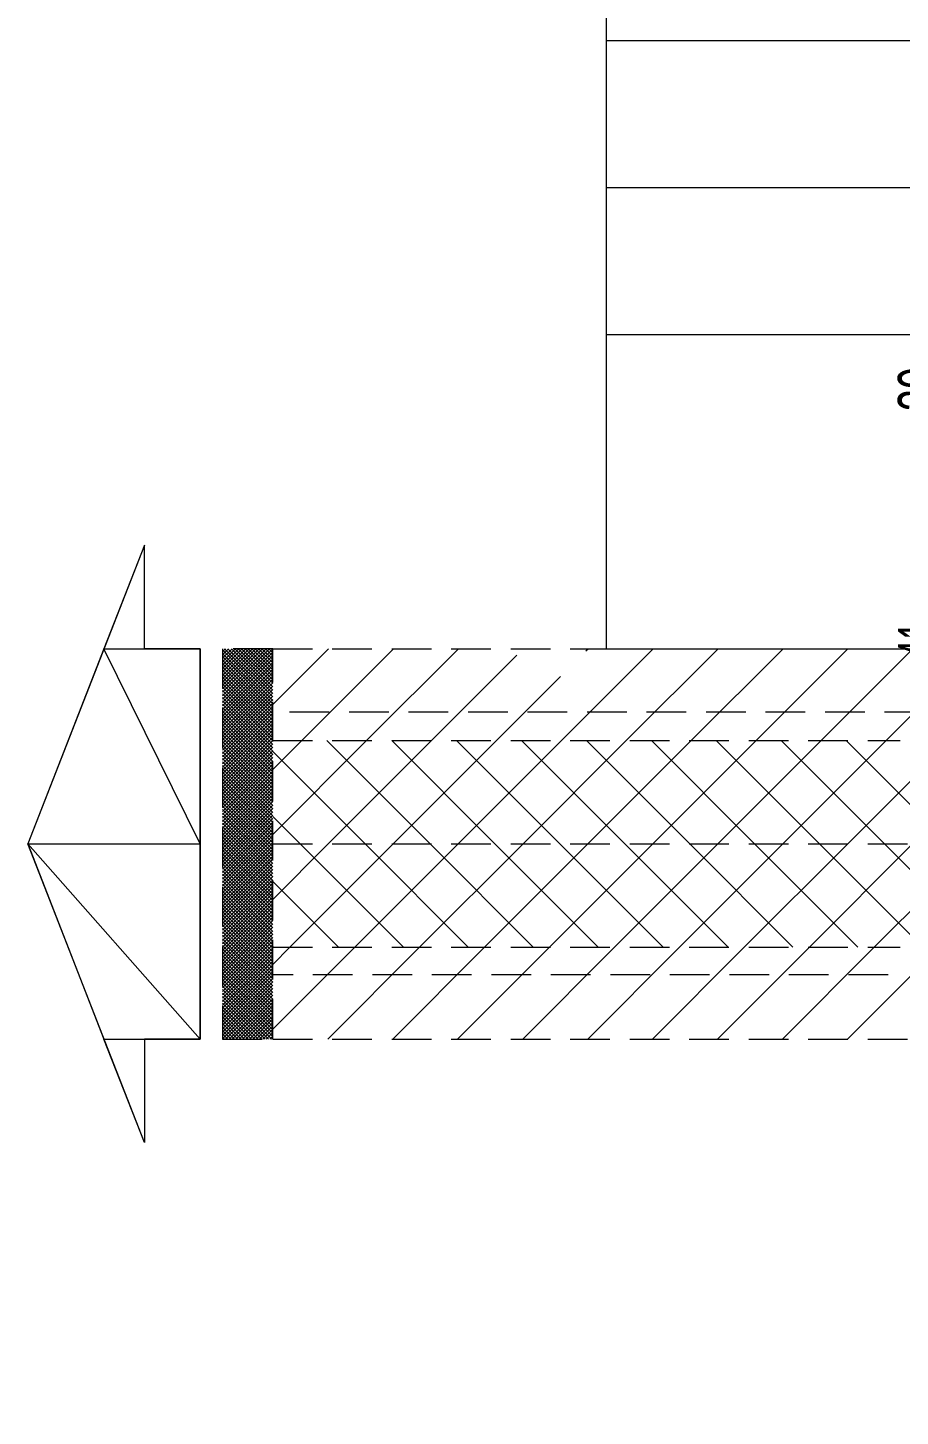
# Model space of a CAD drawing. Header units: metres. Extents: x 69935 to 70534, y 9700 to 9872.
# Drawn here: x 69934.9 to 69982.5, y 9710 to 9785.6 of the extents above; entities that cross this region are included whole.
import ezdxf
from ezdxf.enums import TextEntityAlignment as Align

# ---------------------------------------------------------------- set-up
doc = ezdxf.new("R2010")
doc.units = ezdxf.units.M
doc.header["$LTSCALE"] = 0.72
doc.linetypes.add('MEDIUM_DASHED', pattern=[4.5, 3, -1.5])
for name, color, linetype, lineweight in [('22', 7, 'Continuous', 13), ('23', 7, 'Continuous', 13), ('24', 7, 'Continuous', 13), ('25', 7, 'MEDIUM_DASHED', 13), ('28', 7, 'Continuous', 13), ('3', 7, 'Continuous', 13), ('32', 7, 'Continuous', 13)]:
    doc.layers.add(name, color=color, linetype=linetype, lineweight=lineweight)

msp = doc.modelspace()

# ---------------------------------------------------------------- hatches: boundary and pattern name
at = {"layer": '22'}
for points in [[(69941.3, 9751.78), (69941.3, 9751.78), (69944.33, 9751.78)], [(69941.3, 9730.53), (69941.3, 9730.53), (69944.33, 9730.53)]]:
    msp.add_hatch(color=256, dxfattribs=at).paths.add_polyline_path(points)

# ---------------------------------------------------------------- linework, layer by layer
for p, q in [((69941.3, 9757.41), (69939.09, 9751.78)), ((69941.3, 9751.78), (69941.3, 9757.41)), ((69939.09, 9751.78), (69934.94, 9741.16)), ((69941.3, 9751.78), (69944.33, 9751.78)), ((69944.33, 9751.78), (69944.33, 9741.16)), ((69945.54, 9749.04), (69948.28, 9751.78)), ((69945.54, 9749.22), (69948.1, 9751.78)), ((69945.54, 9749.41), (69947.92, 9751.78)), ((69945.54, 9749.59), (69947.73, 9751.78)), ((69945.54, 9749.78), (69947.55, 9751.78)), ((69945.54, 9749.96), (69947.36, 9751.78)), ((69945.54, 9750.15), (69947.18, 9751.78)), ((69945.54, 9750.33), (69946.99, 9751.78)), ((69945.54, 9750.52), (69946.81, 9751.78)), ((69945.54, 9750.7), (69946.62, 9751.78)), ((69945.54, 9750.89), (69946.44, 9751.78)), ((69945.54, 9751.07), (69946.25, 9751.78)), ((69945.54, 9751.26), (69946.07, 9751.78)), ((69945.54, 9751.44), (69945.88, 9751.78)), ((69945.54, 9751.63), (69945.7, 9751.78)), ((69945.54, 9751.72), (69948.28, 9748.97)), ((69945.54, 9748.85), (69948.28, 9751.6)), ((69945.54, 9751.53), (69948.28, 9748.79)), ((69945.54, 9748.67), (69948.28, 9751.41)), ((69945.54, 9751.35), (69948.28, 9748.6)), ((69945.54, 9748.48), (69948.28, 9751.23)), ((69945.54, 9751.16), (69948.28, 9748.42)), ((69945.66, 9751.78), (69948.28, 9749.16)), ((69945.84, 9751.78), (69948.28, 9749.34)), ((69946.03, 9751.78), (69948.28, 9749.53)), ((69946.21, 9751.78), (69948.28, 9749.71)), ((69946.4, 9751.78), (69948.28, 9749.9)), ((69946.58, 9751.78), (69948.28, 9750.08)), ((69946.77, 9751.78), (69948.28, 9750.27)), ((69946.95, 9751.78), (69948.28, 9750.45)), ((69947.14, 9751.78), (69948.28, 9750.64)), ((69947.32, 9751.78), (69948.28, 9750.82)), ((69947.51, 9751.78), (69948.28, 9751.01)), ((69947.69, 9751.78), (69948.28, 9751.19)), ((69947.88, 9751.78), (69948.28, 9751.38)), ((69948.06, 9751.78), (69948.28, 9751.56)), ((69948.25, 9751.78), (69948.28, 9751.75)), ((69945.54, 9748.3), (69948.28, 9751.04)), ((69945.54, 9750.98), (69948.28, 9748.24)), ((69945.54, 9748.11), (69948.28, 9750.86)), ((69945.54, 9750.79), (69948.28, 9748.05)), ((69945.54, 9747.93), (69948.28, 9750.67)), ((69945.54, 9750.61), (69948.28, 9747.87)), ((69945.54, 9747.74), (69948.28, 9750.49)), ((69945.54, 9750.42), (69948.28, 9747.68)), ((69945.54, 9747.56), (69948.28, 9750.3)), ((69945.54, 9750.24), (69948.28, 9747.5)), ((69945.54, 9747.37), (69948.28, 9750.12)), ((69945.54, 9750.05), (69948.28, 9747.31)), ((69945.54, 9747.19), (69948.28, 9749.93)), ((69945.54, 9749.87), (69948.28, 9747.13)), ((69945.54, 9747), (69948.28, 9749.75)), ((69945.54, 9749.68), (69948.28, 9746.94)), ((69945.54, 9746.82), (69948.28, 9749.56)), ((69945.54, 9749.5), (69948.28, 9746.76)), ((69945.54, 9746.63), (69948.28, 9749.38)), ((69945.54, 9749.32), (69948.28, 9746.57)), ((69945.54, 9746.45), (69948.28, 9749.19)), ((69945.54, 9749.13), (69948.28, 9746.39)), ((69945.54, 9746.26), (69948.28, 9749.01)), ((69945.54, 9748.95), (69948.28, 9746.2)), ((69945.54, 9746.08), (69948.28, 9748.82)), ((69945.54, 9748.76), (69948.28, 9746.02)), ((69945.54, 9745.89), (69948.28, 9748.64)), ((69945.54, 9748.58), (69948.28, 9745.83)), ((69945.54, 9745.71), (69948.28, 9748.45)), ((69945.54, 9748.39), (69948.28, 9745.65)), ((69945.54, 9745.52), (69948.28, 9748.27)), ((69945.54, 9748.21), (69948.28, 9745.46)), ((69945.54, 9745.34), (69948.28, 9748.08)), ((69945.54, 9748.02), (69948.28, 9745.28)), ((69945.54, 9745.15), (69948.28, 9747.9)), ((69945.54, 9747.84), (69948.28, 9745.09)), ((69945.54, 9744.97), (69948.28, 9747.71)), ((69945.54, 9747.65), (69948.28, 9744.91)), ((69945.54, 9744.78), (69948.28, 9747.53)), ((69945.54, 9747.47), (69948.28, 9744.72)), ((69945.54, 9744.6), (69948.28, 9747.34)), ((69945.54, 9747.28), (69948.28, 9744.54)), ((69945.54, 9744.41), (69948.28, 9747.16)), ((69945.54, 9747.1), (69948.28, 9744.35)), ((69945.54, 9744.23), (69948.28, 9746.97)), ((69945.54, 9746.91), (69948.28, 9744.17)), ((69945.54, 9744.04), (69948.28, 9746.79)), ((69945.54, 9746.73), (69948.28, 9743.98)), ((69945.54, 9743.86), (69948.28, 9746.6)), ((69945.54, 9746.54), (69948.28, 9743.8)), ((69945.54, 9743.67), (69948.28, 9746.42)), ((69945.54, 9746.36), (69948.28, 9743.61)), ((69945.54, 9743.49), (69948.28, 9746.23)), ((69945.54, 9746.17), (69948.28, 9743.43)), ((69945.54, 9743.3), (69948.28, 9746.05)), ((69945.54, 9745.99), (69948.28, 9743.24)), ((69945.54, 9743.12), (69948.28, 9745.86)), ((69945.54, 9745.8), (69948.28, 9743.06)), ((69945.54, 9742.93), (69948.28, 9745.68)), ((69945.54, 9745.62), (69948.28, 9742.87)), ((69945.54, 9742.75), (69948.28, 9745.49)), ((69945.54, 9745.43), (69948.28, 9742.69)), ((69945.54, 9742.56), (69948.28, 9745.31)), ((69945.54, 9745.25), (69948.28, 9742.5)), ((69945.54, 9742.38), (69948.28, 9745.12)), ((69945.54, 9745.06), (69948.28, 9742.32)), ((69945.54, 9742.19), (69948.28, 9744.94)), ((69945.54, 9744.88), (69948.28, 9742.13)), ((69945.54, 9742.01), (69948.28, 9744.75)), ((69945.54, 9744.69), (69948.28, 9741.95)), ((69945.54, 9741.82), (69948.28, 9744.57)), ((69945.54, 9744.51), (69948.28, 9741.76)), ((69945.54, 9741.64), (69948.28, 9744.38)), ((69945.54, 9744.32), (69948.28, 9741.58)), ((69945.54, 9741.46), (69948.28, 9744.2)), ((69945.54, 9744.14), (69948.28, 9741.39)), ((69945.54, 9741.27), (69948.28, 9744.01)), ((69945.54, 9743.95), (69948.28, 9741.21)), ((69945.54, 9741.09), (69948.28, 9743.83)), ((69945.54, 9743.77), (69948.28, 9741.02)), ((69945.54, 9740.9), (69948.28, 9743.64)), ((69945.54, 9743.58), (69948.28, 9740.84)), ((69945.54, 9740.72), (69948.28, 9743.46)), ((69945.54, 9743.4), (69948.28, 9740.65)), ((69945.54, 9740.53), (69948.28, 9743.27)), ((69945.54, 9743.21), (69948.28, 9740.47)), ((69945.54, 9740.35), (69948.28, 9743.09)), ((69945.54, 9743.03), (69948.28, 9740.28)), ((69945.54, 9740.16), (69948.28, 9742.9)), ((69945.54, 9742.84), (69948.28, 9740.1)), ((69945.54, 9739.98), (69948.28, 9742.72)), ((69945.54, 9742.66), (69948.28, 9739.91)), ((69945.54, 9739.79), (69948.28, 9742.54)), ((69945.54, 9742.47), (69948.28, 9739.73)), ((69945.54, 9739.61), (69948.28, 9742.35)), ((69945.54, 9742.29), (69948.28, 9739.54)), ((69945.54, 9739.42), (69948.28, 9742.17)), ((69945.54, 9742.1), (69948.28, 9739.36)), ((69945.54, 9739.24), (69948.28, 9741.98)), ((69945.54, 9741.92), (69948.28, 9739.17)), ((69945.54, 9739.05), (69948.28, 9741.8)), ((69945.54, 9741.73), (69948.28, 9738.99)), ((69945.54, 9738.87), (69948.28, 9741.61)), ((69945.54, 9741.55), (69948.28, 9738.8)), ((69945.54, 9738.68), (69948.28, 9741.43)), ((69945.54, 9741.36), (69948.28, 9738.62)), ((69945.54, 9738.5), (69948.28, 9741.24)), ((69934.94, 9741.16), (69939.09, 9730.53)), ((69944.33, 9741.16), (69944.33, 9730.53)), ((69945.54, 9741.18), (69948.28, 9738.43)), ((69945.54, 9738.31), (69948.28, 9741.06)), ((69945.54, 9740.99), (69948.28, 9738.25)), ((69945.54, 9738.13), (69948.28, 9740.87)), ((69945.54, 9740.81), (69948.28, 9738.07)), ((69945.54, 9737.94), (69948.28, 9740.69)), ((69945.54, 9740.62), (69948.28, 9737.88)), ((69945.54, 9737.76), (69948.28, 9740.5)), ((69945.54, 9740.44), (69948.28, 9737.7)), ((69945.54, 9737.57), (69948.28, 9740.32)), ((69945.54, 9740.25), (69948.28, 9737.51)), ((69945.54, 9737.39), (69948.28, 9740.13)), ((69945.54, 9740.07), (69948.28, 9737.33)), ((69945.54, 9737.2), (69948.28, 9739.95)), ((69945.54, 9739.88), (69948.28, 9737.14)), ((69945.54, 9737.02), (69948.28, 9739.76)), ((69945.54, 9739.7), (69948.28, 9736.96)), ((69945.54, 9736.83), (69948.28, 9739.58)), ((69945.54, 9739.51), (69948.28, 9736.77)), ((69945.54, 9736.65), (69948.28, 9739.39)), ((69945.54, 9739.33), (69948.28, 9736.59)), ((69945.54, 9736.46), (69948.28, 9739.21)), ((69945.54, 9739.15), (69948.28, 9736.4)), ((69945.54, 9736.28), (69948.28, 9739.02)), ((69945.54, 9738.96), (69948.28, 9736.22)), ((69945.54, 9736.09), (69948.28, 9738.84)), ((69945.54, 9738.78), (69948.28, 9736.03)), ((69945.54, 9735.91), (69948.28, 9738.65)), ((69945.54, 9738.59), (69948.28, 9735.85)), ((69945.54, 9735.72), (69948.28, 9738.47)), ((69945.54, 9738.41), (69948.28, 9735.66)), ((69945.54, 9735.54), (69948.28, 9738.28)), ((69945.54, 9738.22), (69948.28, 9735.48)), ((69945.54, 9735.35), (69948.28, 9738.1)), ((69945.54, 9738.04), (69948.28, 9735.29)), ((69945.54, 9735.17), (69948.28, 9737.91)), ((69945.54, 9737.85), (69948.28, 9735.11)), ((69945.54, 9734.98), (69948.28, 9737.73)), ((69945.54, 9737.67), (69948.28, 9734.92)), ((69945.54, 9734.8), (69948.28, 9737.54)), ((69945.54, 9737.48), (69948.28, 9734.74)), ((69945.54, 9734.61), (69948.28, 9737.36)), ((69945.54, 9737.3), (69948.28, 9734.55)), ((69945.54, 9734.43), (69948.28, 9737.17)), ((69945.54, 9737.11), (69948.28, 9734.37)), ((69945.54, 9734.24), (69948.28, 9736.99)), ((69945.54, 9736.93), (69948.28, 9734.18)), ((69945.54, 9734.06), (69948.28, 9736.8)), ((69945.54, 9736.74), (69948.28, 9734)), ((69945.54, 9733.87), (69948.28, 9736.62)), ((69945.54, 9736.56), (69948.28, 9733.81)), ((69945.54, 9733.69), (69948.28, 9736.43)), ((69945.54, 9736.37), (69948.28, 9733.63)), ((69945.54, 9733.5), (69948.28, 9736.25)), ((69945.54, 9736.19), (69948.28, 9733.44)), ((69945.54, 9733.32), (69948.28, 9736.06)), ((69945.54, 9736), (69948.28, 9733.26)), ((69945.54, 9733.13), (69948.28, 9735.88)), ((69945.54, 9735.82), (69948.28, 9733.07)), ((69945.54, 9732.95), (69948.28, 9735.69)), ((69945.54, 9735.63), (69948.28, 9732.89)), ((69945.54, 9732.76), (69948.28, 9735.51)), ((69945.54, 9735.45), (69948.28, 9732.7)), ((69945.54, 9732.58), (69948.28, 9735.32)), ((69945.54, 9735.26), (69948.28, 9732.52)), ((69945.54, 9732.39), (69948.28, 9735.14)), ((69945.54, 9735.08), (69948.28, 9732.33)), ((69945.54, 9732.21), (69948.28, 9734.95)), ((69945.54, 9734.89), (69948.28, 9732.15)), ((69945.54, 9732.02), (69948.28, 9734.77)), ((69945.54, 9734.71), (69948.28, 9731.96)), ((69945.54, 9731.84), (69948.28, 9734.58)), ((69945.54, 9734.52), (69948.28, 9731.78)), ((69945.54, 9731.65), (69948.28, 9734.4)), ((69945.54, 9734.34), (69948.28, 9731.59)), ((69945.54, 9731.47), (69948.28, 9734.21)), ((69945.54, 9734.15), (69948.28, 9731.41)), ((69945.54, 9731.29), (69948.28, 9734.03)), ((69945.54, 9733.97), (69948.28, 9731.22)), ((69945.54, 9731.1), (69948.28, 9733.84)), ((69945.54, 9733.78), (69948.28, 9731.04)), ((69945.54, 9730.92), (69948.28, 9733.66)), ((69945.54, 9733.6), (69948.28, 9730.85)), ((69945.54, 9730.73), (69948.28, 9733.47)), ((69945.54, 9733.41), (69948.28, 9730.67)), ((69945.54, 9730.55), (69948.28, 9733.29)), ((69945.54, 9733.23), (69948.23, 9730.53)), ((69945.54, 9733.04), (69948.05, 9730.53)), ((69945.71, 9730.53), (69948.28, 9733.1)), ((69945.54, 9732.86), (69947.86, 9730.53)), ((69945.54, 9732.67), (69947.68, 9730.53)), ((69945.54, 9732.49), (69947.49, 9730.53)), ((69945.54, 9732.3), (69947.31, 9730.53)), ((69945.9, 9730.53), (69948.28, 9732.92)), ((69946.08, 9730.53), (69948.28, 9732.73)), ((69946.27, 9730.53), (69948.28, 9732.55)), ((69946.45, 9730.53), (69948.28, 9732.37)), ((69946.64, 9730.53), (69948.28, 9732.18)), ((69945.54, 9732.12), (69947.12, 9730.53)), ((69945.54, 9731.93), (69946.94, 9730.53)), ((69945.54, 9731.75), (69946.75, 9730.53)), ((69945.54, 9731.56), (69946.57, 9730.53)), ((69946.82, 9730.53), (69948.28, 9732)), ((69947.01, 9730.53), (69948.28, 9731.81)), ((69947.19, 9730.53), (69948.28, 9731.63)), ((69947.38, 9730.53), (69948.28, 9731.44)), ((69945.54, 9731.38), (69946.38, 9730.53)), ((69945.54, 9731.19), (69946.2, 9730.53)), ((69945.54, 9731.01), (69946.01, 9730.53)), ((69945.54, 9730.82), (69945.83, 9730.53)), ((69947.56, 9730.53), (69948.28, 9731.26)), ((69947.75, 9730.53), (69948.28, 9731.07)), ((69947.93, 9730.53), (69948.28, 9730.89)), ((69948.12, 9730.53), (69948.28, 9730.7)), ((69941.3, 9730.53), (69944.33, 9730.53)), ((69945.54, 9730.64), (69945.64, 9730.53))]:
    msp.add_line(p, q, dxfattribs=at)
at = {"layer": '22', "linetype": 'MEDIUM_DASHED'}
msp.add_line((69948.28, 9730.53), (69948.28, 9751.78), dxfattribs=at)
at = {"layer": '22'}
for points in [[(69941.3, 9751.78), (69941.3, 9757.41), (69934.94, 9741.16)], [(69944.33, 9751.78), (69944.33, 9730.53), (69941.3, 9730.53)], [(69944.33, 9730.53), (69944.33, 9751.78), (69941.3, 9751.78)], [(69941.3, 9730.53), (69941.3, 9724.91), (69934.94, 9741.16)], [(69941.3, 9730.53), (69941.3, 9724.91), (69939.09, 9730.53)]]:
    msp.add_lwpolyline(points, dxfattribs=at)
for points in [[(69941.3, 9757.41), (69939.09, 9751.78), (69941.3, 9751.78)], [(69939.09, 9751.78), (69934.94, 9741.16), (69944.33, 9741.16)], [(69939.09, 9751.78), (69944.33, 9751.78), (69944.33, 9741.16)], [(69941.3, 9751.78), (69941.3, 9751.78), (69944.33, 9751.78)], [(69934.94, 9741.16), (69939.09, 9730.53), (69944.33, 9730.53)], [(69934.94, 9741.16), (69944.33, 9741.16), (69944.33, 9730.53)], [(69939.09, 9730.53), (69941.3, 9730.53), (69941.3, 9724.91)], [(69941.3, 9730.53), (69941.3, 9730.53), (69944.33, 9730.53)]]:
    msp.add_lwpolyline(points, close=True, dxfattribs=at)
at = {"layer": '22', "linetype": 'MEDIUM_DASHED'}
msp.add_lwpolyline([(69945.54, 9751.78), (69945.54, 9730.53), (69948.28, 9730.53), (69948.28, 9751.78)], close=True, dxfattribs=at)
msp.add_lwpolyline([(69948.28, 9741.16), (69999.7, 9741.16), (70279.84, 9741.91), (70444.03, 9742.88)], dxfattribs=at)
at = {"layer": '23', "linetype": 'MEDIUM_DASHED'}
for p, q in [((69948.28, 9746.78), (69982.45, 9746.78)), ((69948.28, 9735.53), (69982.45, 9735.53))]:
    msp.add_line(p, q, dxfattribs=at)
at = {"layer": '24', "linetype": 'MEDIUM_DASHED'}
for points in [[(69948.28, 9751.78), (69983.45, 9751.78), (69991.45, 9759.78)], [(69948.28, 9730.53), (69983.45, 9730.53), (69991.45, 9722.53), (69991.45, 9710.01)]]:
    msp.add_lwpolyline(points, dxfattribs=at)
at = {"layer": '25'}
for p, q in [((70016.16, 9748.33), (69948.28, 9748.33)), ((69981.79, 9734.03), (69948.28, 9734.03))]:
    msp.add_line(p, q, dxfattribs=at)
at = {"layer": '28'}
for p, q in [((69981.68, 9746.78), (69993.68, 9758.79)), ((69948.28, 9748.75), (69951.32, 9751.78)), ((69949.86, 9746.78), (69954.86, 9751.78)), ((69953.39, 9746.78), (69958.39, 9751.78)), ((69956.93, 9746.78), (69961.57, 9751.43)), ((69964, 9746.78), (69969, 9751.78)), ((69965.33, 9751.66), (69965.46, 9751.78)), ((69967.53, 9746.78), (69972.53, 9751.78)), ((69971.07, 9746.78), (69976.07, 9751.78)), ((69974.6, 9746.78), (69979.6, 9751.78)), ((69978.14, 9746.78), (69983.14, 9751.78)), ((69960.46, 9746.78), (69963.95, 9750.27)), ((69948.28, 9741.67), (69953.39, 9746.78)), ((69948.28, 9745.21), (69949.86, 9746.78)), ((69956.85, 9741.16), (69951.22, 9746.78)), ((69951.3, 9741.16), (69956.93, 9746.78)), ((69960.38, 9741.16), (69954.76, 9746.78)), ((69954.84, 9741.16), (69960.46, 9746.78)), ((69958.37, 9741.16), (69964, 9746.78)), ((69961.91, 9741.16), (69967.53, 9746.78)), ((69965.44, 9741.16), (69971.07, 9746.78)), ((69968.98, 9741.16), (69974.6, 9746.78)), ((69972.52, 9741.16), (69978.14, 9746.78)), ((69976.05, 9741.16), (69981.68, 9746.78)), ((69985.13, 9741.16), (69979.5, 9746.78)), ((69979.59, 9741.16), (69985.64, 9747.22)), ((69953.31, 9741.16), (69948.28, 9746.19)), ((69949.77, 9741.16), (69948.28, 9742.65)), ((69948.28, 9738.14), (69951.3, 9741.16)), ((69949.21, 9735.53), (69954.84, 9741.16)), ((69955.4, 9735.53), (69949.77, 9741.16)), ((69952.75, 9735.53), (69958.37, 9741.16)), ((69958.93, 9735.53), (69953.31, 9741.16)), ((69956.28, 9735.53), (69961.91, 9741.16)), ((69962.47, 9735.53), (69956.85, 9741.16)), ((69959.82, 9735.53), (69965.44, 9741.16)), ((69966.01, 9735.53), (69960.38, 9741.16)), ((69963.35, 9735.53), (69968.98, 9741.16)), ((69966.89, 9735.53), (69972.52, 9741.16)), ((69970.43, 9735.53), (69976.05, 9741.16)), ((69973.96, 9735.53), (69979.59, 9741.16)), ((69977.5, 9735.53), (69983.12, 9741.16)), ((69981.03, 9735.53), (69986.66, 9741.16)), ((69951.86, 9735.53), (69948.28, 9739.12)), ((69948.33, 9735.53), (69948.28, 9735.58)), ((69948.28, 9731.07), (69952.75, 9735.53)), ((69948.28, 9734.6), (69949.21, 9735.53)), ((69951.28, 9730.53), (69956.28, 9735.53)), ((69954.82, 9730.53), (69959.82, 9735.53)), ((69958.35, 9730.53), (69963.35, 9735.53)), ((69961.89, 9730.53), (69966.89, 9735.53)), ((69965.43, 9730.53), (69970.43, 9735.53)), ((69968.96, 9730.53), (69973.96, 9735.53)), ((69972.5, 9730.53), (69977.5, 9735.53)), ((69976.03, 9730.53), (69981.03, 9735.53)), ((69979.57, 9730.53), (69984.41, 9735.37))]:
    msp.add_line(p, q, dxfattribs=at)
for points in [[(69969.54, 9735.53), (69963.92, 9741.16), (69958.29, 9746.78)], [(69973.08, 9735.53), (69967.45, 9741.16), (69961.83, 9746.78)], [(69976.61, 9735.53), (69970.99, 9741.16), (69965.36, 9746.78)], [(69980.15, 9735.53), (69974.52, 9741.16), (69968.9, 9746.78)], [(69983.75, 9735.46), (69978.06, 9741.16), (69972.43, 9746.78)], [(69989.52, 9733.23), (69981.59, 9741.16), (69975.97, 9746.78)]]:
    msp.add_lwpolyline(points, dxfattribs=at)
at = {"layer": '32'}
for p, q in [((69966.45, 9751.78), (69966.45, 9824.88)), ((69966.45, 9784.88), (69991.45, 9784.88)), ((69966.45, 9776.88), (69991.45, 9776.88)), ((69966.45, 9768.88), (69991.45, 9768.88))]:
    msp.add_line(p, q, dxfattribs=at)
msp.add_lwpolyline([(69966.45, 9751.78), (69983.45, 9751.78), (69991.45, 9759.78)], dxfattribs=at)

# ---------------------------------------------------------------- texts
at = {"layer": '3'}
for s, width, p in [('39', 0.65, (69984.81, 9765.915)), ('41', 0.55, (69984.81, 9752.255))]:
    msp.add_text(s, height=2.49, rotation=90, dxfattribs=dict(at, width=width)).set_placement(p, align=Align.CENTER)

doc.saveas('drawing.dxf')
